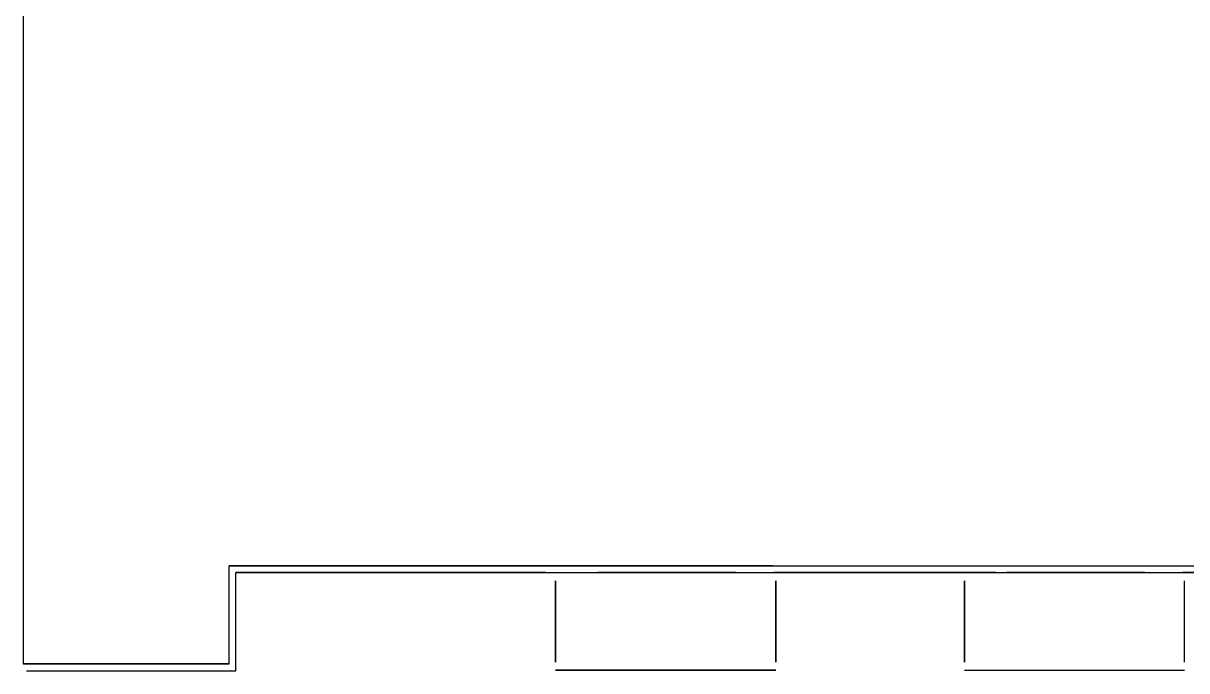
# Model space of a CAD drawing. Header units: metres. Extents: x 209 to 37396, y 105 to 19896.
# Drawn here: x 209 to 17996, y 105 to 10000 of the extents above; entities that cross this region are included whole.
import ezdxf

# ---------------------------------------------------------------- set-up
doc = ezdxf.new("R2010")
doc.units = ezdxf.units.M
for name, color, linetype in [('ALFEIZAR (NO PASANTE)', 7, 'Continuous'), ('ALFEIZAR (PASANTE)', 7, 'Continuous'), ('DINTEL (NO PASANTE)', 7, 'Continuous'), ('DINTEL (PASANTE)', 7, 'Continuous'), ('DURMIENTE (NO PASANTE)', 7, 'Continuous'), ('DURMIENTE (PASANTE)', 7, 'Continuous'), ('INPUT ARISTAS SUP. FORJADOS', 7, 'Continuous'), ('LÍNEA COTA DE NIVEL (NO PASANTE)', 7, 'Continuous'), ('LÍNEA COTA DE NIVEL (PASANTE)', 7, 'Continuous'), ('MONTANTES CORTOS (NO PASANTE)', 7, 'Continuous'), ('MONTANTES CORTOS (PASANTE)', 7, 'Continuous'), ('MONTANTES DE ESQUINA (NO PASANTE)', 7, 'Continuous'), ('MONTANTES DE ESQUINA (PASANTE)', 7, 'Continuous'), ('MONTANTES LARGOS (NO PASANTE)', 7, 'Continuous'), ('MONTANTES LARGOS (PASANTE)', 7, 'Continuous'), ('MONTANTES SIMPLES HUECOS (NO PASANTE)', 7, 'Continuous'), ('MONTANTES SIMPLES HUECOS (PASANTE)', 7, 'Continuous'), ('MONTANTES UNION (PASANTE)', 7, 'Continuous'), ('TESTERO (NO PASANTE)', 7, 'Continuous'), ('TESTERO (PASANTE)', 7, 'Continuous')]:
    doc.layers.add(name, color=color, linetype=linetype)

msp = doc.modelspace()

# ---------------------------------------------------------------- linework, layer by layer
at = {"layer": 'ALFEIZAR (NO PASANTE)'}
for p, q in [((11714, 379, 4015), (11714, 1389, 4015)), ((17964, 379, 4065), (17964, 1389, 4065)), ((9171, 111, 4065), (10781, 111, 4065)), ((15421, 111, 4115), (17031, 111, 4115))]:
    msp.add_line(p, q, dxfattribs=at)
at = {"layer": 'ALFEIZAR (PASANTE)'}
for p, q in [((3844, 1604, 15290), (5354, 1604, 15290)), ((3844, 1604, 11840), (5354, 1604, 11840)), ((3844, 1604, 8390), (5354, 1604, 8390)), ((3844, 1604, 18740), (5354, 1604, 18740)), ((7728, 1604, 15290), (5618, 1604, 15290)), ((7728, 1604, 11840), (5618, 1604, 11840)), ((7728, 1604, 8390), (5618, 1604, 8390)), ((7728, 1604, 18740), (5618, 1604, 18740)), ((11103, 1604, 11840), (8993, 1604, 11840)), ((11103, 1604, 18740), (8993, 1604, 18740)), ((11852, 1604, 15290), (13962, 1604, 15290)), ((11852, 1604, 8390), (13962, 1604, 8390)), ((11852, 1604, 4940), (13962, 1604, 4940)), ((17353, 1604, 18740), (15243, 1604, 18740)), ((17353, 1604, 11840), (15243, 1604, 11840)), ((3460, 452, 3990), (3460, 1462, 3990)), ((910, 105, 4090), (2520, 105, 4090))]:
    msp.add_line(p, q, dxfattribs=at)
at = {"layer": 'DINTEL (NO PASANTE)'}
for p, q in [((3844, 1604, 4940), (5354, 1604, 4940)), ((3844, 1604, 6475), (5354, 1604, 6475)), ((7728, 1604, 4940), (5618, 1604, 4940)), ((7728, 1604, 6475), (5618, 1604, 6475)), ((11714, 379, 6475), (11714, 1389, 6475)), ((17964, 379, 6525), (17964, 1389, 6525)), ((9171, 111, 6475), (10781, 111, 6475)), ((15421, 111, 6525), (17031, 111, 6525))]:
    msp.add_line(p, q, dxfattribs=at)
at = {"layer": 'DINTEL (PASANTE)'}
for p, q in [((3460, 452, 16835), (3460, 1604, 16835)), ((3460, 452, 13385), (3460, 1604, 13385)), ((3460, 452, 20285), (3460, 1604, 20285)), ((3844, 1604, 16825), (5354, 1604, 16825)), ((3844, 1604, 13375), (5354, 1604, 13375)), ((3844, 1604, 9925), (5354, 1604, 9925)), ((3844, 1604, 20275), (5354, 1604, 20275)), ((7728, 1604, 16825), (5618, 1604, 16825)), ((7728, 1604, 13375), (5618, 1604, 13375)), ((7728, 1604, 9925), (5618, 1604, 9925)), ((7728, 1604, 20275), (5618, 1604, 20275)), ((11103, 1604, 16835), (8993, 1604, 16835)), ((11103, 1604, 13375), (8993, 1604, 13375)), ((11103, 1604, 9935), (8993, 1604, 9935)), ((11103, 1604, 20275), (8993, 1604, 20275)), ((11852, 1604, 16825), (13962, 1604, 16825)), ((11852, 1604, 13385), (13962, 1604, 13385)), ((11852, 1604, 20285), (13962, 1604, 20285)), ((11852, 1604, 9925), (13962, 1604, 9925)), ((11852, 1604, 6475), (13962, 1604, 6475)), ((17353, 1604, 16835), (15243, 1604, 16835)), ((17353, 1604, 20275), (15243, 1604, 20275)), ((17353, 1604, 13375), (15243, 1604, 13375)), ((17353, 1604, 9935), (15243, 1604, 9935)), ((3460, 452, 6475), (3460, 1462, 6475)), ((3460, 452, 9935), (3460, 1462, 9935)), ((910, 105, 6475), (2520, 105, 6475)), ((910, 105, 16825), (2520, 105, 16825)), ((910, 105, 13375), (2520, 105, 13375)), ((910, 105, 9925), (2520, 105, 9925)), ((910, 105, 20275), (2520, 105, 20275))]:
    msp.add_line(p, q, dxfattribs=at)
at = {"layer": 'DURMIENTE (NO PASANTE)'}
for p, q in [((3460, 1604, 3850), (8200, 1604, 3850)), ((8347, 1476, 3850), (8347, 236, 3850)), ((11714, 236, 3850), (11714, 1476, 3850)), ((14597, 236, 3900), (14597, 1476, 3900)), ((17964, 236, 3900), (17964, 1476, 3900)), ((8347, 111, 3850), (11714, 111, 3850)), ((14597, 111, 3900), (17964, 111, 3900))]:
    msp.add_line(p, q, dxfattribs=at)
at = {"layer": 'DURMIENTE (PASANTE)'}
for p, q in [((3460, 1604, 7450), (8575, 1604, 7450)), ((8575, 1604, 7450), (11685, 1604, 7450)), ((15075, 1604, 7450), (11685, 1604, 7450)), ((14493, 1604, 3850), (11735, 1604, 3850)), ((15075, 1604, 7450), (17885, 1604, 7450)), ((21125, 1604, 3850), (17985, 1604, 3850)), ((3460, 105, 3850), (3460, 1462, 3850)), ((259, 105, 3850), (3460, 105, 3850))]:
    msp.add_line(p, q, dxfattribs=at)
at = {"layer": 'INPUT ARISTAS SUP. FORJADOS'}
for p, q in [((209, 19791, 7270), (209, 210, 7270)), ((209, 19791, 10720), (209, 210, 10720)), ((209, 19791, 14170), (209, 210, 14170)), ((209, 19791, 17620), (209, 210, 17620)), ((209, 19791, 21120), (209, 210, 21120)), ((209, 19791, 3800), (209, 209, 3800)), ((3355, 210, 7270), (3355, 1709, 7270)), ((11666, 1709, 7270), (3355, 1709, 7270)), ((3355, 210, 10720), (3355, 1709, 10720)), ((3355, 1709, 10720), (34145, 1709, 10720)), ((3355, 210, 14170), (3355, 1709, 14170)), ((3355, 1709, 14170), (34145, 1709, 14170)), ((3355, 210, 17620), (3355, 1709, 17620)), ((3355, 1709, 17620), (34145, 1709, 17620)), ((3355, 210, 21120), (3355, 1709, 21120)), ((3355, 1709, 21120), (34145, 1709, 21120)), ((3355, 209, 3800), (3355, 1709, 3800)), ((11666, 1709, 3800), (3355, 1709, 3800)), ((11666, 1709, 3800), (11781, 1709, 3800)), ((11666, 1709, 7270), (11781, 1709, 7270)), ((11781, 1709, 7270), (14530, 1709, 7270)), ((11781, 1709, 3800), (14530, 1709, 3800)), ((14530, 1709, 7270), (18031, 1709, 7270)), ((14530, 1709, 3800), (18031, 1709, 3800)), ((209, 210, 7270), (3355, 210, 7270)), ((209, 210, 10720), (3355, 210, 10720)), ((209, 210, 14170), (3355, 210, 14170)), ((209, 210, 17620), (3355, 210, 17620)), ((209, 210, 21120), (3355, 210, 21120)), ((3355, 209, 3800), (209, 209, 3800))]:
    msp.add_line(p, q, dxfattribs=at)
at = {"layer": 'LÍNEA COTA DE NIVEL (NO PASANTE)'}
for p, q in [((8200, 1604, 5150), (3460, 1604, 5150)), ((8347, 236, 5100), (8347, 1476, 5100)), ((11714, 1476, 5100), (11714, 236, 5100)), ((14597, 1476, 5150), (14597, 236, 5150)), ((17964, 236, 5150), (17964, 1476, 5150)), ((11714, 111, 5100), (8347, 111, 5100)), ((14597, 111, 5150), (17964, 111, 5150))]:
    msp.add_line(p, q, dxfattribs=at)
at = {"layer": 'LÍNEA COTA DE NIVEL (PASANTE)'}
for p, q in [((3460, 1604, 18920), (34040, 1604, 18920)), ((3460, 1604, 15470), (34040, 1604, 15470)), ((3460, 1604, 12020), (34040, 1604, 12020)), ((3460, 1604, 8570), (34040, 1604, 8570)), ((3460, 105, 18920), (3460, 1604, 18920)), ((3460, 105, 15470), (3460, 1604, 15470)), ((3460, 105, 12020), (3460, 1604, 12020)), ((11735, 1604, 5150), (14493, 1604, 5150)), ((17985, 1604, 5150), (25664, 1604, 5150)), ((3460, 105, 8570), (3460, 1462, 8570)), ((3460, 105, 5150), (3460, 1462, 5150)), ((259, 105, 18920), (3460, 105, 18920)), ((259, 105, 15470), (3460, 105, 15470)), ((259, 105, 12020), (3460, 105, 12020)), ((259, 105, 8570), (3460, 105, 8570)), ((259, 105, 5150), (3460, 105, 5150))]:
    msp.add_line(p, q, dxfattribs=at)
at = {"layer": 'MONTANTES CORTOS (NO PASANTE)'}
for p, q in [((4327, 1604, 6475), (4327, 1604, 6895)), ((4327, 1604, 3850), (4327, 1604, 4940)), ((4810, 1604, 6475), (4810, 1604, 6895)), ((4810, 1604, 3850), (4810, 1604, 4940)), ((6064, 1604, 6475), (6064, 1604, 6895)), ((6064, 1604, 3850), (6064, 1604, 4940)), ((6691, 1604, 6475), (6691, 1604, 6895)), ((6691, 1604, 3850), (6691, 1604, 4940)), ((7318, 1604, 6475), (7318, 1604, 6895)), ((7318, 1604, 3850), (7318, 1604, 4940)), ((11714, 1217, 6475), (11714, 1217, 6895)), ((17964, 1217, 6525), (17964, 1217, 6945)), ((11714, 798, 6475), (11714, 798, 6895)), ((17964, 798, 6525), (17964, 798, 6945)), ((9307, 111, 3850), (9307, 111, 4065)), ((9307, 111, 6475), (9307, 111, 6895)), ((9934, 111, 3850), (9934, 111, 4065)), ((9934, 111, 6475), (9934, 111, 6895)), ((10563, 111, 3850), (10563, 111, 4065)), ((10563, 111, 6475), (10563, 111, 6895)), ((15557, 111, 3900), (15557, 111, 4115)), ((15557, 111, 6525), (15557, 111, 6945)), ((16184, 111, 3900), (16184, 111, 4115)), ((16184, 111, 6525), (16184, 111, 6945)), ((16813, 111, 3900), (16813, 111, 4115)), ((16813, 111, 6525), (16813, 111, 6945))]:
    msp.add_line(p, q, dxfattribs=at)
at = {"layer": 'MONTANTES CORTOS (PASANTE)'}
for p, q in [((4327, 1604, 16825), (4327, 1604, 17675)), ((4327, 1604, 14225), (4327, 1604, 15290)), ((4327, 1604, 13375), (4327, 1604, 14225)), ((4327, 1604, 10775), (4327, 1604, 11840)), ((4327, 1604, 9925), (4327, 1604, 10775)), ((4327, 1604, 7450), (4327, 1604, 8390)), ((4327, 1604, 20275), (4327, 1604, 21045)), ((4327, 1604, 17675), (4327, 1604, 18740)), ((4810, 1604, 16825), (4810, 1604, 17675)), ((4810, 1604, 14225), (4810, 1604, 15290)), ((4810, 1604, 13375), (4810, 1604, 14225)), ((4810, 1604, 10775), (4810, 1604, 11840)), ((4810, 1604, 9925), (4810, 1604, 10775)), ((4810, 1604, 7450), (4810, 1604, 8390)), ((4810, 1604, 20275), (4810, 1604, 21045)), ((4810, 1604, 17675), (4810, 1604, 18740)), ((6064, 1604, 16825), (6064, 1604, 17675)), ((6064, 1604, 14225), (6064, 1604, 15290)), ((6064, 1604, 13375), (6064, 1604, 14225)), ((6064, 1604, 10775), (6064, 1604, 11840)), ((6064, 1604, 9925), (6064, 1604, 10775)), ((6064, 1604, 7450), (6064, 1604, 8390)), ((6064, 1604, 20275), (6064, 1604, 21045)), ((6064, 1604, 17675), (6064, 1604, 18740)), ((6691, 1604, 16825), (6691, 1604, 17675)), ((6691, 1604, 14225), (6691, 1604, 15290)), ((6691, 1604, 13375), (6691, 1604, 14225)), ((6691, 1604, 10775), (6691, 1604, 11840)), ((6691, 1604, 9925), (6691, 1604, 10775)), ((6691, 1604, 7450), (6691, 1604, 8390)), ((6691, 1604, 20275), (6691, 1604, 21045)), ((6691, 1604, 17675), (6691, 1604, 18740)), ((7318, 1604, 16825), (7318, 1604, 17675)), ((7318, 1604, 14225), (7318, 1604, 15290)), ((7318, 1604, 13375), (7318, 1604, 14225)), ((7318, 1604, 10775), (7318, 1604, 11840)), ((7318, 1604, 9925), (7318, 1604, 10775)), ((7318, 1604, 7450), (7318, 1604, 8390)), ((7318, 1604, 20275), (7318, 1604, 21045)), ((7318, 1604, 17675), (7318, 1604, 18740)), ((9171, 1604, 16825), (9171, 1604, 17675)), ((9171, 1604, 13375), (9171, 1604, 14225)), ((9171, 1604, 10775), (9171, 1604, 11840)), ((9171, 1604, 9925), (9171, 1604, 10775)), ((9171, 1604, 20275), (9171, 1604, 21045)), ((9171, 1604, 17675), (9171, 1604, 18740)), ((9799, 1604, 16825), (9799, 1604, 17675)), ((9799, 1604, 13375), (9799, 1604, 14225)), ((9799, 1604, 10775), (9799, 1604, 11840)), ((9799, 1604, 9925), (9799, 1604, 10775)), ((9799, 1604, 20275), (9799, 1604, 21045)), ((9799, 1604, 17675), (9799, 1604, 18740)), ((10428, 1604, 16825), (10428, 1604, 17675)), ((10428, 1604, 13375), (10428, 1604, 14225)), ((10428, 1604, 10775), (10428, 1604, 11840)), ((10428, 1604, 9925), (10428, 1604, 10775)), ((10428, 1604, 20275), (10428, 1604, 21045)), ((10428, 1604, 17675), (10428, 1604, 18740)), ((10781, 1604, 16825), (10781, 1604, 17675)), ((10781, 1604, 13375), (10781, 1604, 14225)), ((10781, 1604, 10775), (10781, 1604, 11840)), ((10781, 1604, 9925), (10781, 1604, 10775)), ((10781, 1604, 20275), (10781, 1604, 21045)), ((10781, 1604, 17675), (10781, 1604, 18740)), ((12208, 1604, 16825), (12208, 1604, 17675)), ((12208, 1604, 14225), (12208, 1604, 15290)), ((12208, 1604, 13375), (12208, 1604, 14225)), ((12208, 1604, 20275), (12208, 1604, 21045)), ((12208, 1604, 9925), (12208, 1604, 10775)), ((12208, 1604, 7450), (12208, 1604, 8390)), ((12208, 1604, 6475), (12208, 1604, 7325)), ((12208, 1604, 3850), (12208, 1604, 4940)), ((12564, 1604, 16825), (12564, 1604, 17675)), ((12564, 1604, 14225), (12564, 1604, 15290)), ((12564, 1604, 13375), (12564, 1604, 14225)), ((12564, 1604, 20275), (12564, 1604, 21045)), ((12564, 1604, 9925), (12564, 1604, 10775)), ((12564, 1604, 7450), (12564, 1604, 8390)), ((12564, 1604, 6475), (12564, 1604, 7325)), ((12564, 1604, 3850), (12564, 1604, 4940)), ((13191, 1604, 16825), (13191, 1604, 17675)), ((13191, 1604, 14225), (13191, 1604, 15290)), ((13191, 1604, 13375), (13191, 1604, 14225)), ((13191, 1604, 20275), (13191, 1604, 21045)), ((13191, 1604, 9925), (13191, 1604, 10775)), ((13191, 1604, 7450), (13191, 1604, 8390)), ((13191, 1604, 6475), (13191, 1604, 7325)), ((13191, 1604, 3850), (13191, 1604, 4940)), ((13818, 1604, 16825), (13818, 1604, 17675)), ((13818, 1604, 14225), (13818, 1604, 15290)), ((13818, 1604, 13375), (13818, 1604, 14225)), ((13818, 1604, 20275), (13818, 1604, 21045)), ((13818, 1604, 9925), (13818, 1604, 10775)), ((13818, 1604, 7450), (13818, 1604, 8390)), ((13818, 1604, 6475), (13818, 1604, 7325)), ((13818, 1604, 3850), (13818, 1604, 4940)), ((15421, 1604, 16825), (15421, 1604, 17675)), ((15421, 1604, 20275), (15421, 1604, 21045)), ((15421, 1604, 17675), (15421, 1604, 18740)), ((15421, 1604, 13375), (15421, 1604, 14225)), ((15421, 1604, 10775), (15421, 1604, 11840)), ((15421, 1604, 9925), (15421, 1604, 10775)), ((16049, 1604, 16825), (16049, 1604, 17675)), ((16049, 1604, 20275), (16049, 1604, 21045)), ((16049, 1604, 17675), (16049, 1604, 18740)), ((16049, 1604, 13375), (16049, 1604, 14225)), ((16049, 1604, 10775), (16049, 1604, 11840)), ((16049, 1604, 9925), (16049, 1604, 10775)), ((16678, 1604, 16825), (16678, 1604, 17675)), ((16678, 1604, 20275), (16678, 1604, 21045)), ((16678, 1604, 17675), (16678, 1604, 18740)), ((16678, 1604, 13375), (16678, 1604, 14225)), ((16678, 1604, 10775), (16678, 1604, 11840)), ((16678, 1604, 9925), (16678, 1604, 10775)), ((17031, 1604, 16825), (17031, 1604, 17675)), ((17031, 1604, 20275), (17031, 1604, 21045)), ((17031, 1604, 17675), (17031, 1604, 18740)), ((17031, 1604, 13375), (17031, 1604, 14225)), ((17031, 1604, 10775), (17031, 1604, 11840)), ((17031, 1604, 9925), (17031, 1604, 10775)), ((3460, 957, 6475), (3460, 957, 7325)), ((3460, 957, 3850), (3460, 957, 3990)), ((3460, 957, 16825), (3460, 957, 17675)), ((3460, 957, 13375), (3460, 957, 14225)), ((3460, 957, 9925), (3460, 957, 10775)), ((3460, 957, 20275), (3460, 957, 21045)), ((1046, 105, 6475), (1046, 105, 7325)), ((1046, 105, 3850), (1046, 105, 4090)), ((1046, 105, 16825), (1046, 105, 17675)), ((1046, 105, 13375), (1046, 105, 14225)), ((1046, 105, 9925), (1046, 105, 10775)), ((1046, 105, 20275), (1046, 105, 21045)), ((1673, 105, 6475), (1673, 105, 7325)), ((1673, 105, 3850), (1673, 105, 4090)), ((1673, 105, 16825), (1673, 105, 17675)), ((1673, 105, 13375), (1673, 105, 14225)), ((1673, 105, 9925), (1673, 105, 10775)), ((1673, 105, 20275), (1673, 105, 21045)), ((2300, 105, 6475), (2300, 105, 7325)), ((2300, 105, 3850), (2300, 105, 4090)), ((2300, 105, 16825), (2300, 105, 17675)), ((2300, 105, 13375), (2300, 105, 14225)), ((2300, 105, 9925), (2300, 105, 10775)), ((2300, 105, 20275), (2300, 105, 21045))]:
    msp.add_line(p, q, dxfattribs=at)
at = {"layer": 'MONTANTES DE ESQUINA (NO PASANTE)'}
for p, q in [((3460, 1604, 3850), (3460, 1604, 6895)), ((8200, 1604, 3850), (8200, 1604, 6895)), ((8347, 111, 3850), (8347, 111, 6895)), ((11714, 111, 3850), (11714, 111, 6895)), ((14597, 111, 3900), (14597, 111, 6945)), ((17964, 111, 3900), (17964, 111, 6945))]:
    msp.add_line(p, q, dxfattribs=at)
at = {"layer": 'MONTANTES DE ESQUINA (PASANTE)'}
for p, q in [((3460, 1604, 14225), (3460, 1604, 17675)), ((3460, 1604, 10775), (3460, 1604, 14225)), ((3460, 1604, 7450), (3460, 1604, 10775)), ((3460, 1604, 17675), (3460, 1604, 21045)), ((11735, 1604, 3850), (11735, 1604, 7325)), ((14493, 1604, 3850), (14493, 1604, 7325)), ((17985, 1604, 3850), (17985, 1604, 7325)), ((3460, 1462, 3850), (3460, 1462, 7325)), ((3460, 1462, 7325), (3460, 1462, 10775)), ((3460, 105, 3850), (3460, 105, 7325)), ((3460, 105, 14225), (3460, 105, 17675)), ((3460, 105, 10775), (3460, 105, 14225)), ((3460, 105, 7325), (3460, 105, 10775)), ((3460, 105, 17675), (3460, 105, 21045))]:
    msp.add_line(p, q, dxfattribs=at)
at = {"layer": 'MONTANTES LARGOS (NO PASANTE)'}
for p, q in [((3575, 1604, 3850), (3575, 1604, 6895)), ((8126, 1604, 3850), (8126, 1604, 6895)), ((8347, 1476, 3850), (8347, 1476, 6895)), ((11714, 1476, 6895), (11714, 1476, 3850)), ((14597, 1476, 3900), (14597, 1476, 6945)), ((17964, 1476, 3900), (17964, 1476, 6945)), ((8347, 767, 3850), (8347, 767, 6895)), ((14597, 767, 3900), (14597, 767, 6945)), ((8347, 236, 3850), (8347, 236, 6895)), ((11714, 236, 3850), (11714, 236, 6895)), ((14597, 236, 3900), (14597, 236, 6945)), ((17964, 236, 3900), (17964, 236, 6945)), ((8625, 111, 3850), (8625, 111, 6895)), ((8993, 111, 3850), (8993, 111, 6895)), ((8993, 111, 3995), (8993, 111, 6895)), ((11103, 111, 3850), (11103, 111, 6895)), ((11420, 111, 3850), (11420, 111, 6895)), ((11635, 111, 3850), (11635, 111, 6895)), ((14875, 111, 3900), (14875, 111, 6945)), ((15243, 111, 3900), (15243, 111, 6945)), ((15243, 111, 4045), (15243, 111, 6945)), ((17353, 111, 3900), (17353, 111, 6945)), ((17670, 111, 3900), (17670, 111, 6945)), ((17885, 111, 3900), (17885, 111, 6945))]:
    msp.add_line(p, q, dxfattribs=at)
at = {"layer": 'MONTANTES LARGOS (PASANTE)'}
for p, q in [((3575, 1604, 14225), (3575, 1604, 17675)), ((3575, 1604, 10775), (3575, 1604, 14225)), ((3575, 1604, 7450), (3575, 1604, 10775)), ((3575, 1604, 17675), (3575, 1604, 21045)), ((8126, 1604, 14225), (8126, 1604, 17675)), ((8126, 1604, 10775), (8126, 1604, 14225)), ((8126, 1604, 7450), (8126, 1604, 10775)), ((8126, 1604, 17675), (8126, 1604, 21045)), ((14493, 1604, 14225), (14493, 1604, 17675)), ((14493, 1604, 10775), (14493, 1604, 14225)), ((14493, 1604, 17675), (14493, 1604, 21045)), ((14493, 1604, 7450), (14493, 1604, 10775)), ((259, 105, 3850), (259, 105, 7325)), ((259, 105, 14225), (259, 105, 17675)), ((259, 105, 10775), (259, 105, 14225)), ((259, 105, 7325), (259, 105, 10775)), ((259, 105, 17675), (259, 105, 21045)), ((585, 105, 3850), (585, 105, 7325)), ((585, 105, 14225), (585, 105, 17675)), ((585, 105, 10775), (585, 105, 14225)), ((585, 105, 7325), (585, 105, 10775)), ((585, 105, 17675), (585, 105, 21045)), ((2990, 105, 3850), (2990, 105, 7325)), ((2990, 105, 14225), (2990, 105, 17675)), ((2990, 105, 10775), (2990, 105, 14225)), ((2990, 105, 7325), (2990, 105, 10775)), ((2990, 105, 17675), (2990, 105, 21045))]:
    msp.add_line(p, q, dxfattribs=at)
at = {"layer": 'MONTANTES SIMPLES HUECOS (NO PASANTE)'}
for p, q in [((3844, 1604, 3850), (3844, 1604, 6895)), ((5354, 1604, 3850), (5354, 1604, 6895)), ((5618, 1604, 3850), (5618, 1604, 6895)), ((7728, 1604, 3850), (7728, 1604, 6895)), ((11714, 1389, 3850), (11714, 1389, 6895)), ((17964, 1389, 3900), (17964, 1389, 6945)), ((11714, 379, 3850), (11714, 379, 6895)), ((17964, 379, 3900), (17964, 379, 6945)), ((9171, 111, 3850), (9171, 111, 6895)), ((10781, 111, 3850), (10781, 111, 6895)), ((15421, 111, 3900), (15421, 111, 6945)), ((17031, 111, 3900), (17031, 111, 6945))]:
    msp.add_line(p, q, dxfattribs=at)
at = {"layer": 'MONTANTES SIMPLES HUECOS (PASANTE)'}
for p, q in [((3844, 1604, 14225), (3844, 1604, 17675)), ((3844, 1604, 10775), (3844, 1604, 14225)), ((3844, 1604, 7450), (3844, 1604, 10775)), ((3844, 1604, 17675), (3844, 1604, 21045)), ((5354, 1604, 14225), (5354, 1604, 17675)), ((5354, 1604, 10775), (5354, 1604, 14225)), ((5354, 1604, 7450), (5354, 1604, 10775)), ((5354, 1604, 17675), (5354, 1604, 21045)), ((5618, 1604, 14225), (5618, 1604, 17675)), ((5618, 1604, 10775), (5618, 1604, 14225)), ((5618, 1604, 7450), (5618, 1604, 10775)), ((5618, 1604, 17675), (5618, 1604, 21045)), ((7728, 1604, 14225), (7728, 1604, 17675)), ((7728, 1604, 10775), (7728, 1604, 14225)), ((7728, 1604, 7450), (7728, 1604, 10775)), ((7728, 1604, 17675), (7728, 1604, 21045)), ((8993, 1604, 14225), (8993, 1604, 17675)), ((8993, 1604, 10775), (8993, 1604, 14225)), ((8993, 1604, 7450), (8993, 1604, 10775)), ((8993, 1604, 17675), (8993, 1604, 21045)), ((11103, 1604, 14225), (11103, 1604, 17675)), ((11103, 1604, 10775), (11103, 1604, 14225)), ((11103, 1604, 7450), (11103, 1604, 10775)), ((11103, 1604, 17675), (11103, 1604, 21045)), ((11852, 1604, 14225), (11852, 1604, 17675)), ((11852, 1604, 10775), (11852, 1604, 14225)), ((11852, 1604, 17675), (11852, 1604, 21045)), ((11852, 1604, 7450), (11852, 1604, 10775)), ((11852, 1604, 3850), (11852, 1604, 7325)), ((13962, 1604, 14225), (13962, 1604, 17675)), ((13962, 1604, 10775), (13962, 1604, 14225)), ((13962, 1604, 17675), (13962, 1604, 21045)), ((13962, 1604, 7450), (13962, 1604, 10775)), ((13962, 1604, 3850), (13962, 1604, 7325)), ((15243, 1604, 14225), (15243, 1604, 17675)), ((15243, 1604, 17675), (15243, 1604, 21045)), ((15243, 1604, 10775), (15243, 1604, 14225)), ((15243, 1604, 7450), (15243, 1604, 10775)), ((17353, 1604, 14225), (17353, 1604, 17675)), ((17353, 1604, 17675), (17353, 1604, 21045)), ((17353, 1604, 10775), (17353, 1604, 14225)), ((17353, 1604, 7450), (17353, 1604, 10775)), ((3460, 452, 3850), (3460, 452, 7325)), ((3460, 452, 14225), (3460, 452, 17675)), ((3460, 452, 10775), (3460, 452, 14225)), ((3460, 452, 7325), (3460, 452, 10775)), ((3460, 452, 17675), (3460, 452, 21045)), ((910, 105, 3850), (910, 105, 7325)), ((910, 105, 14225), (910, 105, 17675)), ((910, 105, 10775), (910, 105, 14225)), ((910, 105, 7325), (910, 105, 10775)), ((910, 105, 17675), (910, 105, 21045)), ((2520, 105, 3850), (2520, 105, 7325)), ((2520, 105, 14225), (2520, 105, 17675)), ((2520, 105, 10775), (2520, 105, 14225)), ((2520, 105, 7325), (2520, 105, 10775)), ((2520, 105, 17675), (2520, 105, 21045))]:
    msp.add_line(p, q, dxfattribs=at)
at = {"layer": 'MONTANTES UNION (PASANTE)'}
for p, q in [((8575, 1604, 14225), (8575, 1604, 17675)), ((8575, 1604, 10775), (8575, 1604, 14225)), ((8575, 1604, 7450), (8575, 1604, 10775)), ((8575, 1604, 17675), (8575, 1604, 21045)), ((11685, 1604, 14225), (11685, 1604, 17675)), ((11685, 1604, 10775), (11685, 1604, 14225)), ((11685, 1604, 17675), (11685, 1604, 21045)), ((11685, 1604, 7450), (11685, 1604, 10775)), ((15075, 1604, 14225), (15075, 1604, 17675)), ((15075, 1604, 17675), (15075, 1604, 21045)), ((15075, 1604, 10775), (15075, 1604, 14225)), ((15075, 1604, 7450), (15075, 1604, 10775)), ((17885, 1604, 7450), (17885, 1604, 10775)), ((17935, 1604, 17675), (17935, 1604, 21045)), ((17935, 1604, 14225), (17935, 1604, 17675)), ((17935, 1604, 10775), (17935, 1604, 14225)), ((17985, 1604, 7325), (17985, 1604, 10775))]:
    msp.add_line(p, q, dxfattribs=at)
at = {"layer": 'TESTERO (NO PASANTE)'}
for p, q in [((8200, 1604, 6895), (3460, 1604, 6895)), ((8347, 1476, 6895), (8347, 236, 6895)), ((11714, 236, 6895), (11714, 1476, 6895)), ((14597, 1476, 6945), (14597, 236, 6945)), ((17964, 236, 6945), (17964, 1476, 6945)), ((8347, 111, 6895), (11714, 111, 6895)), ((14597, 111, 6945), (17964, 111, 6945))]:
    msp.add_line(p, q, dxfattribs=at)
at = {"layer": 'TESTERO (PASANTE)'}
for p, q in [((3460, 1604, 17675), (8575, 1604, 17675)), ((3460, 1604, 14225), (8575, 1604, 14225)), ((3460, 1604, 10775), (8575, 1604, 10775)), ((3460, 1604, 21045), (8575, 1604, 21045)), ((3460, 105, 17675), (3460, 1604, 17675)), ((3460, 105, 14225), (3460, 1604, 14225)), ((3460, 105, 10775), (3460, 1604, 10775)), ((3460, 105, 21045), (3460, 1604, 21045)), ((8575, 1604, 17675), (11685, 1604, 17675)), ((8575, 1604, 14225), (11685, 1604, 14225)), ((8575, 1604, 10775), (11685, 1604, 10775)), ((8575, 1604, 21045), (11685, 1604, 21045)), ((15075, 1604, 17675), (11685, 1604, 17675)), ((15075, 1604, 14225), (11685, 1604, 14225)), ((15075, 1604, 21045), (11685, 1604, 21045)), ((15075, 1604, 10775), (11685, 1604, 10775)), ((11735, 1604, 7325), (14493, 1604, 7325)), ((15075, 1604, 17675), (17935, 1604, 17675)), ((15075, 1604, 21045), (17935, 1604, 21045)), ((15075, 1604, 14225), (17935, 1604, 14225)), ((15075, 1604, 10775), (17935, 1604, 10775)), ((21125, 1604, 21045), (17935, 1604, 21045)), ((21125, 1604, 17675), (17935, 1604, 17675)), ((21125, 1604, 14225), (17935, 1604, 14225)), ((21125, 1604, 10775), (17935, 1604, 10775)), ((21125, 1604, 7325), (17985, 1604, 7325)), ((3460, 105, 7325), (3460, 1462, 7325)), ((259, 105, 7325), (3460, 105, 7325)), ((259, 105, 17675), (3460, 105, 17675)), ((259, 105, 14225), (3460, 105, 14225)), ((259, 105, 10775), (3460, 105, 10775)), ((259, 105, 21045), (3460, 105, 21045))]:
    msp.add_line(p, q, dxfattribs=at)

doc.saveas('drawing.dxf')
